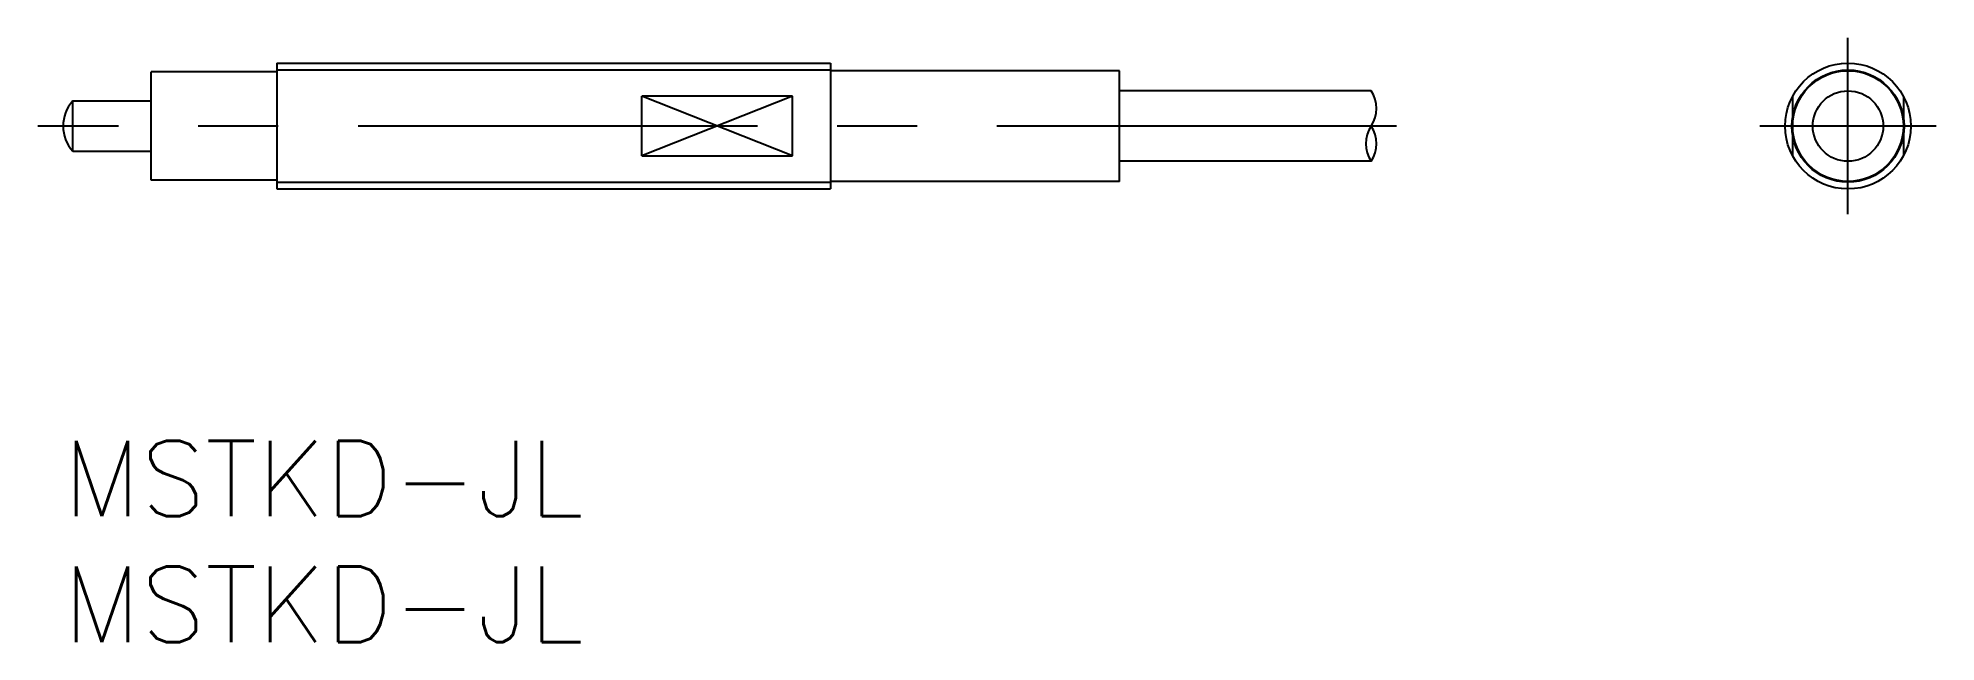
# Model space of a CAD drawing. Extents: x -1 to 74.5, y -8 to 16.
import ezdxf

# ---------------------------------------------------------------- set-up
doc = ezdxf.new("R2010")
doc.units = 0
doc.header["$LTSCALE"] = 0.5
doc.linetypes.add('CENTER', pattern=[50.8, 31.75, -6.35, 6.35, -6.35])
doc.linetypes.add('DASHED', pattern=[19.05, 12.7, -6.35])
for name, color, linetype in [('MSM_CENTER', 1, 'CENTER'), ('MSM_CONTINUOUS', 7, 'CONTINUOUS'), ('MSM_DASHED', 4, 'DASHED'), ('MSM_NARROW', 5, 'CONTINUOUS'), ('MSM_PART_NUMBER', 7, 'CONTINUOUS')]:
    doc.layers.add(name, color=color, linetype=linetype)
doc.styles.get("Standard").update_dxf_attribs({"font": 'txt.shx', "height": 1, "bigfont": 'bigfont.shx'})

# ---------------------------------------------------------------- blocks, each defined once
blk = doc.blocks.new('*U18')
at = {"layer": 'MSM_PART_NUMBER'}
blk.add_text('MSTKD-JL', height=3, dxfattribs=at).set_placement((0, -3))
blk = doc.blocks.new('*U19')
at = {"layer": 'MSM_PART_NUMBER'}
blk.add_text('MSTKD-JL', height=3, dxfattribs=at).set_placement((0, -8))

msp = doc.modelspace()

# ---------------------------------------------------------------- linework, layer by layer
at = {"layer": 'MSM_CENTER'}
for p, q in [((70.955, 9), (70.955, 16)), ((53, 12.5), (-1, 12.5)), ((74.455, 12.5), (67.455, 12.5))]:
    msp.add_line(p, q, dxfattribs=at)
at = {"layer": 'MSM_CONTINUOUS'}
for p, q in [((8.5, 14.65), (3.5, 14.65)), ((3.5, 12.5), (3.5, 14.65)), ((8.5, 15), (30.5, 15)), ((8.5, 15), (8.5, 10)), ((30.5, 15), (30.5, 10)), ((42, 14.7), (30.5, 14.7)), ((42, 10.3), (42, 14.7)), ((23, 11.313), (23, 13.687)), ((29, 13.687), (23, 13.687)), ((29, 11.313), (29, 13.687)), ((52, 13.9), (42, 13.9)), ((0.382, 13.5), (3.5, 13.5)), ((0.382, 11.5), (0.382, 13.5)), ((3.5, 10.35), (3.5, 12.5)), ((0.382, 11.5), (3.5, 11.5)), ((23, 11.313), (29, 11.313)), ((52, 11.1), (42, 11.1)), ((8.5, 10.35), (3.5, 10.35)), ((8.5, 10), (30.5, 10)), ((42, 10.3), (30.5, 10.3))]:
    msp.add_line(p, q, dxfattribs=at)
for radius in [2.5, 2.2, 1.4]:
    msp.add_circle((70.955, 12.5), radius, dxfattribs=at)
msp.add_arc((1.5, 12.5), 1.5, 138.18968, 221.81032, dxfattribs=at)
at = {"layer": 'MSM_DASHED'}
for p, q in [((68.755, 13.687), (68.755, 11.313)), ((73.155, 13.687), (73.155, 11.313))]:
    msp.add_line(p, q, dxfattribs=at)
at = {"layer": 'MSM_NARROW'}
for p, q in [((8.5, 14.729), (30.5, 14.729)), ((29, 13.687), (23, 11.313)), ((29, 11.313), (23, 13.687)), ((8.5, 10.271), (30.5, 10.271))]:
    msp.add_line(p, q, dxfattribs=at)
msp.add_circle((70.955, 12.5), 2.229, dxfattribs=at)
for centre, start, end in [((50.938, 13.2), 326.60151, 33.39849), ((53.062, 11.8), 146.60147, 213.3985), ((50.938, 11.8), 326.60154, 33.39852)]:
    msp.add_arc(centre, 1.272, start, end, dxfattribs=at)

# ---------------------------------------------------------------- block references
at = {"layer": 'MSM_CONTINUOUS'}
for name in ['*U18', '*U19']:
    msp.add_blockref(name, (0, 0), dxfattribs=at)

doc.saveas('drawing.dxf')
